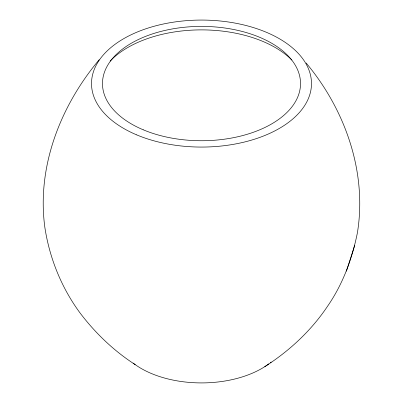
<?xml version="1.0" encoding="UTF-8"?>
<svg xmlns="http://www.w3.org/2000/svg" width="403" height="403" viewBox="0 0 403 403"><rect width="100%" height="100%" fill="white"/><g stroke="black" fill="none" stroke-linecap="round" stroke-linejoin="round"><path stroke-width="0.6" d="M264.766 366.68C289.389 350.917 311.307 330.591 327.574 306.215C342.797 284.196 352.217 258.756 357.431 232.627C367.239 171.915 345.039 109.52 306.159 63.024M346.399 271.199L354.726 245.341M99.183 59.755C60.47 105.873 36.487 166.988 44.899 227.69C49.629 258.394 61.538 287.807 79.965 312.844C95.284 333.095 113.848 350.857 135.207 364.629M271.154 362.06A85.219 49.201 0 0 1 270.232 362.801M268.806 363.889A85.219 49.201 0 0 1 133.161 363.108M110.135 61.075A104.261 60.198 0 0 1 200.472 29.887A104.261 60.198 0 0 1 291.858 60.042M136.748 134.899A109.989 63.503 0 0 0 310.869 90.277A109.989 63.503 0 0 0 156.883 25.525A109.989 63.503 0 0 0 136.748 134.899M143.201 129.781A99.022 57.171 0 0 0 299.968 89.612A99.022 57.171 0 0 0 161.331 31.313A99.022 57.171 0 0 0 143.201 129.781"/></g></svg>
